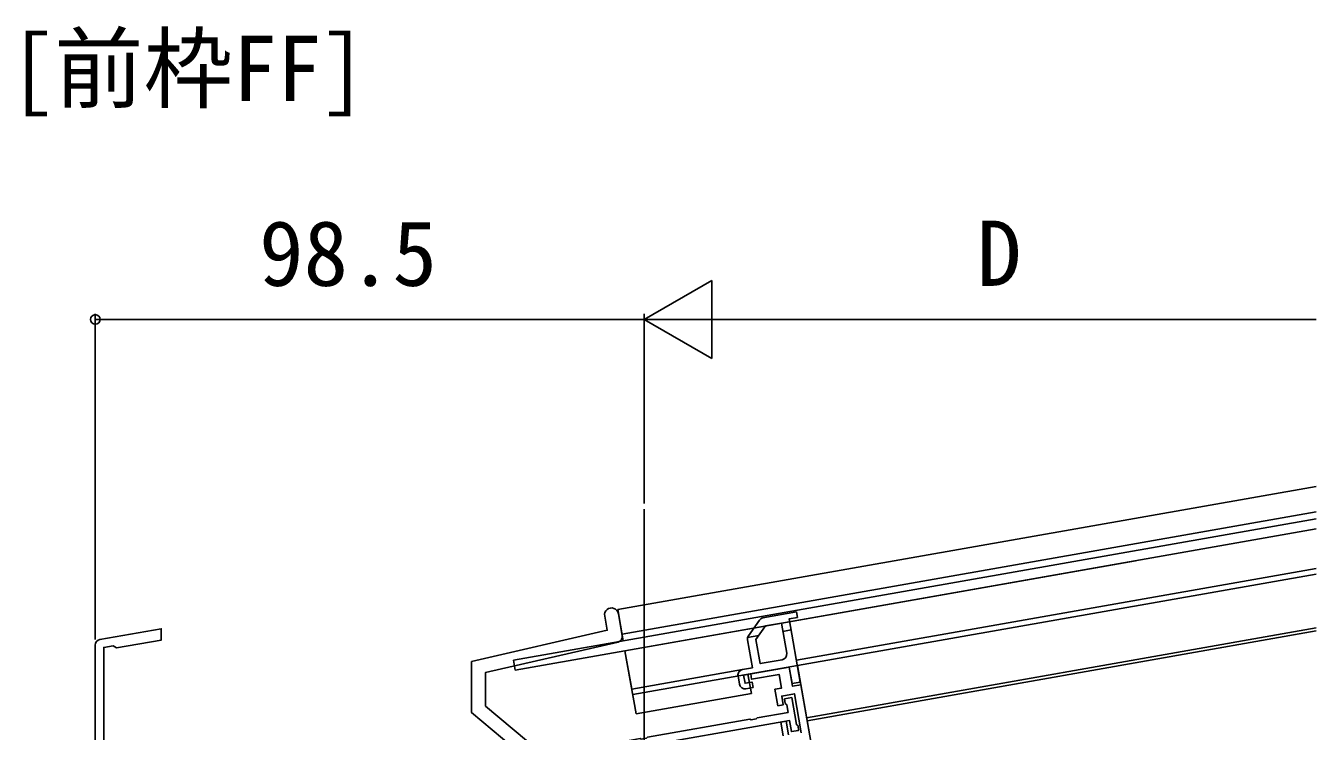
# Model space of a CAD drawing. Units: millimetres, scale not verified. Extents: x -700 to 700, y -1044 to 1037.
# Drawn here: x -239 to -7.4, y -497.2 to -370.6 of the extents above; entities that cross this region are included whole.
import ezdxf
from ezdxf.enums import TextEntityAlignment as Align

# ---------------------------------------------------------------- set-up
doc = ezdxf.new("R2010")
doc.units = ezdxf.units.MM
doc.header["$LTSCALE"] = 6
for name, color, linetype in [('0-2_USER1', 3, 'Continuous'), ('0-3_YKK_11', 7, 'Continuous'), ('0-4_YKK_12', 2, 'Continuous'), ('0-5_YKK_13', 4, 'Continuous'), ('0-6_YKK_D', 6, 'Continuous')]:
    doc.layers.add(name, color=color, linetype=linetype)
doc.styles.add('ＭＳ ゴシック', font='')
doc.styles.get('ＭＳ ゴシック').set_extended_font_data('MS Gothic')

msp = doc.modelspace()

# ---------------------------------------------------------------- linework, layer by layer
at = {"layer": '0-3_YKK_11'}
for p, q in [((-131.941, -480.059), (-132.636, -476.119)), ((-226.489, -481.757), (-226.489, -570.095))]:
    msp.add_line(p, q, dxfattribs=at)
for points in [[(-135.098, -476.553), (-134.65, -479.091), (-158.989, -484.71), (-158.989, -493.864), (-146.043, -504.728), (-148.45, -507.596), (-147.684, -508.239), (-145.277, -505.37), (-133.786, -515.012)], [(-224.989, -506.918), (-224.989, -482.176), (-223.274, -481.874), (-222.695, -482.28), (-214.671, -480.865), (-214.671, -478.834), (-225.662, -480.772)], [(-133.711, -511.811), (-156.489, -492.699), (-156.489, -486.699), (-132.701, -481.207)], [(-95.435, -514.331), (-99.922, -488.882), (-101.399, -489.142), (-102.007, -485.695), (-108.901, -486.911), (-108.727, -487.896), (-103.803, -487.028), (-103.369, -489.49), (-104.551, -489.698), (-104.03, -492.652), (-103.045, -492.479), (-103.323, -490.903), (-101.058, -490.504), (-99.825, -497.496)], [(-131.773, -500.59), (-101.933, -495.329), (-101.586, -497.299), (-100.306, -497.073), (-100.388, -496.279), (-100.692, -496.031), (-101.545, -491.199), (-102.825, -491.424), (-102.743, -492.218), (-102.438, -492.466), (-102.194, -493.852), (-107.737, -494.829), (-107.901, -495.003), (-108.845, -495.17), (-109.059, -495.062), (-127.434, -498.302), (-127.598, -498.476), (-128.541, -498.643), (-128.755, -498.535), (-132.033, -499.113)], [(-102.09, -497.895), (-102.524, -495.433), (-103.509, -495.607), (-103.075, -498.069)]]:
    msp.add_lwpolyline(points, dxfattribs=at)
for centre, radius, start, end in [((-133.867, -476.336), 1.25, 10, 190.00002), ((-225.489, -481.757), 1, 100.00001, 179.99999), ((-132.926, -480.232), 1, 283, 9.99997)]:
    msp.add_arc(centre, radius, start, end, dxfattribs=at)
at = {"layer": '0-4_YKK_12'}
for p, q in [((-132.766, -475.38), (-7.438, -453.281)), ((-131.984, -479.812), (-7.438, -457.851)), ((-127.989, -718.418), (-127.989, -457.327)), ((-7.438, -469.02), (-100.53, -485.435)), ((-132.766, -475.38), (-131.776, -480.993)), ((-98.879, -494.799), (-7.438, -478.675)), ((-98.785, -495.332), (-7.438, -479.225)), ((-131.463, -482.766), (-129.467, -494.091)), ((-130.074, -490.644), (-100.53, -485.435)), ((-93.584, -524.827), (-100.53, -485.435)), ((-108.786, -490.445), (-109.393, -486.998)), ((-129.467, -494.091), (-108.786, -490.445))]:
    msp.add_line(p, q, dxfattribs=at)
at = {"layer": '0-5_YKK_13'}
for p, q in [((-7.438, -459.069), (-151.472, -484.466)), ((-7.438, -460.897), (-131.463, -482.766)), ((-39.876, -466.617), (-151.16, -486.239)), ((-7.438, -468.005), (-100.704, -484.45)), ((-107.341, -477.287), (-109.3, -480.084)), ((-103.396, -477.817), (-102.441, -483.233)), ((-101.659, -479.034), (-103.136, -479.294)), ((-109.449, -480.407), (-107.448, -480.055)), ((-130.248, -489.66), (-131.463, -482.766)), ((-151.472, -484.466), (-151.16, -486.239)), ((-130.248, -489.66), (-110.355, -486.152)), ((-111.166, -487.31), (-110.906, -488.788))]:
    msp.add_line(p, q, dxfattribs=at)
for points in [[(-100.009, -488.389), (-102.006, -477.064), (-100.529, -476.804), (-100.703, -475.819), (-106.696, -476.876)], [(-103.253, -484.392), (-107.192, -485.086), (-107.952, -480.774), (-106.231, -478.317), (-103.396, -477.817)], [(-109.465, -480.831), (-108.582, -485.839), (-110.355, -486.152)], [(-109.747, -489.599), (-108.467, -489.373), (-108.64, -488.388), (-109.921, -488.614), (-110.181, -487.137), (-102.007, -485.695), (-101.486, -488.65), (-100.009, -488.389)]]:
    msp.add_lwpolyline(points, dxfattribs=at)
for centre, start, end in [((-106.522, -477.86), 99.99998, 144.99997), ((-108.48, -480.657), 144.99997, 190.00002), ((-103.426, -483.407), 280, 9.99998), ((-110.181, -487.137), 99.99998, 190.00002), ((-109.921, -488.614), 190.00002, 280)]:
    msp.add_arc(centre, 1, start, end, dxfattribs=at)
at = {"layer": '0-6_YKK_D'}
for p, q in [((-127.989, -423.281), (-115.864, -416.281)), ((-115.864, -430.281), (-115.864, -416.281)), ((-226.489, -480.757), (-226.489, -422.281)), ((-226.489, -423.281), (-127.989, -423.281)), ((-127.989, -456.327), (-127.989, -422.281)), ((-127.989, -456.327), (-127.989, -422.281)), ((-127.989, -423.281), (-115.864, -430.281)), ((-127.989, -423.281), (-103.74, -423.281)), ((-113.989, -423.281), (-7.438, -423.281))]:
    msp.add_line(p, q, dxfattribs=at)
msp.add_circle((-226.489, -423.281), 0.85, dxfattribs=at)

# ---------------------------------------------------------------- texts
at = {"layer": '0-2_USER1', "style": 'ＭＳ ゴシック'}
msp.add_text('[前枠FF]', height=11.73, dxfattribs=at).set_placement((-241.818, -387.609), align=Align.BOTTOM_LEFT)
at = {"layer": '0-6_YKK_D', "style": 'ＭＳ ゴシック'}
for s, p in [('98.5', (-197.102, -420.781)), ('D', (-68.304, -420.781))]:
    msp.add_text(s, height=11.73, dxfattribs=at).set_placement(p, align=Align.BOTTOM_LEFT)

doc.saveas('drawing.dxf')
